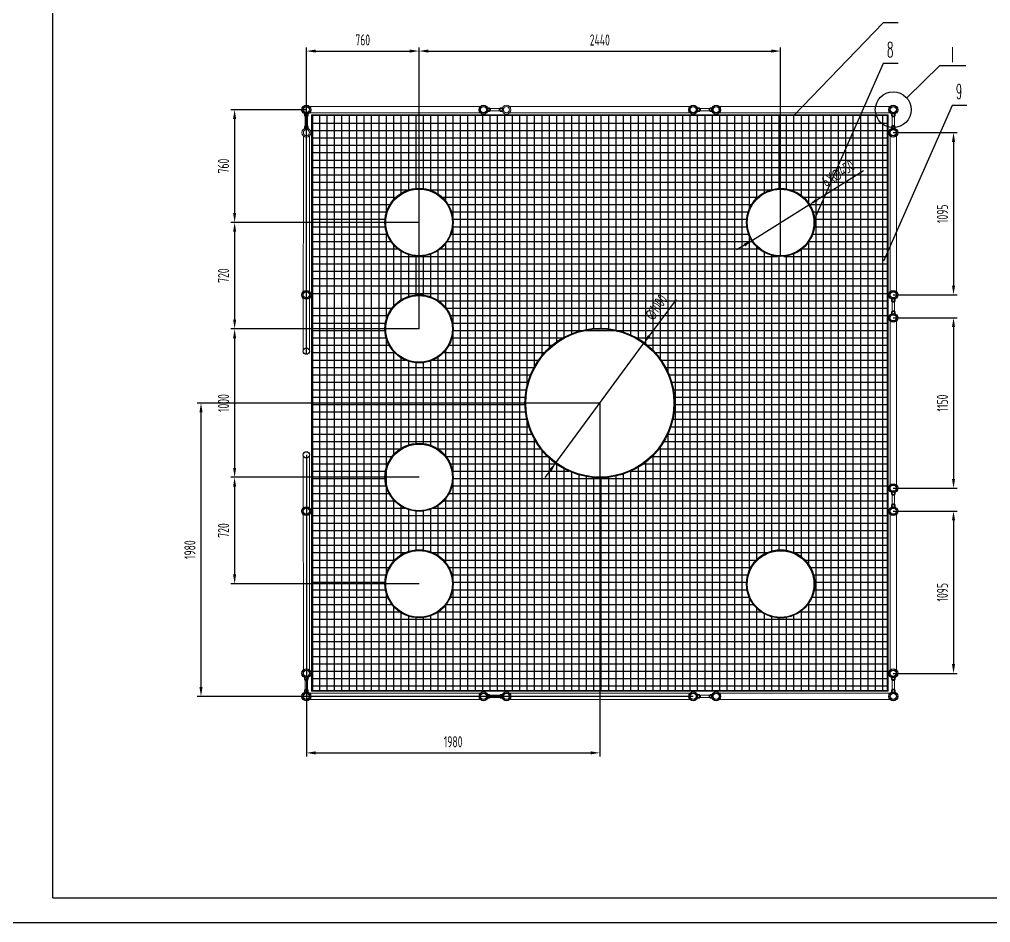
# Model space of a CAD drawing. Header units: millimetres. Extents: x 115735 to 194929, y 30422 to 45272.
# Drawn here: x 149565 to 156118, y 35372 to 41468 of the extents above; entities that cross this region are included whole.
import ezdxf
from ezdxf.enums import TextEntityAlignment as Align

# ---------------------------------------------------------------- set-up
doc = ezdxf.new("R2010")
doc.units = ezdxf.units.MM
doc.linetypes.add('DASHED', pattern=[0.75, 0.5, -0.25])
for name, color, linetype in [('2细线层', 4, 'Continuous'), ('7标注层', 4, 'Continuous'), ('图框层', 7, 'Continuous')]:
    doc.layers.add(name, color=color, linetype=linetype)
for name, color, linetype, lineweight in [('ST_MA _FITTING', 6, 'Continuous', 13), ('ST_MA_EQUI', 7, 'Continuous', 15), ('图层1', 7, 'Continuous', 30)]:
    doc.layers.add(name, color=color, linetype=linetype, lineweight=lineweight)
doc.styles.add('JEREH', font='isocp.shx', dxfattribs={"width": 0.7, "bigfont": 'hzfs.shx'})
doc.styles.add('残雪', font='romans.shx', dxfattribs={"width": 0.5, "bigfont": 'hztxt.shx'})
doc.dimstyles.new('副本 JEREH-双', dxfattribs={"dimscale": 25, "dimtxt": 3, "dimasz": 2.5, "dimexe": 1, "dimexo": 0, "dimgap": 1.5, "dimtad": 1, "dimdec": 0, "dimzin": 0, "dimdsep": 46, "dimtxsty": 'JEREH', "dimcen": 2.5, "dimclrd": 130, "dimclre": 130, "dimclrt": 3, "dimadec": 0, "dimazin": 0, "dimtfac": 0.714286, "dimtdec": 0, "dimtmove": 0, "dimatfit": 3, "dimfxl": 1, "dimtzin": 0, "dimlwd": -1, "dimlwe": -1, "dimarcsym": 0})

# ---------------------------------------------------------------- blocks, each defined once
blk = doc.blocks.new('*D190')
at = {"layer": '7标注层', "color": 130, "transparency": 16777216}
for p, q in [((151501.6, 39207.9), (151501.6, 41279.5)), ((151564.1, 41254.5), (152199.2, 41254.5)), ((152261.7, 39379.8), (152261.7, 41279.5))]:
    blk.add_line(p, q, dxfattribs=at)
for points in [[(151564.1, 41264.9), (151564.1, 41244.1), (151501.6, 41254.5)], [(152199.2, 41264.9), (152199.2, 41244.1), (152261.7, 41254.5)]]:
    blk.add_solid(points, dxfattribs=at)
at = {"layer": 'Defpoints', "color": 0, "transparency": 16777216}
for p in [(152261.7, 41254.5), (152261.7, 39379.8), (151501.6, 39207.9)]:
    blk.add_point(p, dxfattribs=at)
at = {"layer": '7标注层', "color": 3, "transparency": 16777216, "insert": (151881.6, 41329.5), "char_height": 75, "attachment_point": 5, "style": 'JEREH'}
blk.add_mtext('760', dxfattribs=at)
blk = doc.blocks.new('*D191')
at = {"layer": '7标注层', "color": 130, "transparency": 16777216}
for p, q in [((152261.6, 39872.9), (152261.6, 41279.5)), ((152324.1, 41254.5), (154639.1, 41254.5)), ((154701.6, 39871.9), (154701.6, 41279.5))]:
    blk.add_line(p, q, dxfattribs=at)
for points in [[(152324.1, 41264.9), (152324.1, 41244.1), (152261.6, 41254.5)], [(154639.1, 41264.9), (154639.1, 41244.1), (154701.6, 41254.5)]]:
    blk.add_solid(points, dxfattribs=at)
at = {"layer": 'Defpoints', "color": 0, "transparency": 16777216}
for p in [(154701.6, 41254.5), (152261.6, 39872.9), (154701.6, 39871.9)]:
    blk.add_point(p, dxfattribs=at)
at = {"layer": '7标注层', "color": 3, "transparency": 16777216, "insert": (153481.6, 41329.5), "char_height": 75, "attachment_point": 5, "style": 'JEREH'}
blk.add_mtext('2440', dxfattribs=at)
blk = doc.blocks.new('*D192')
at = {"layer": '7标注层', "color": 130, "transparency": 16777216}
for p, q in [((151501.6, 40858.9), (150992.3, 40858.9)), ((151017.3, 40796.4), (151017.3, 40160.4)), ((152261.6, 40097.9), (150992.3, 40097.9))]:
    blk.add_line(p, q, dxfattribs=at)
for points in [[(151006.9, 40796.4), (151027.7, 40796.4), (151017.3, 40858.9)], [(151006.9, 40160.4), (151027.7, 40160.4), (151017.3, 40097.9)]]:
    blk.add_solid(points, dxfattribs=at)
at = {"layer": 'Defpoints', "color": 0, "transparency": 16777216}
for p in [(151501.6, 40858.9), (151017.3, 40097.9), (152261.6, 40097.9)]:
    blk.add_point(p, dxfattribs=at)
at = {"layer": '7标注层', "color": 3, "transparency": 16777216, "insert": (150942.3, 40478.4), "char_height": 75, "attachment_point": 5, "rotation": 90, "style": 'JEREH'}
blk.add_mtext('760', dxfattribs=at)
blk = doc.blocks.new('*D171')
at = {"layer": '7标注层', "color": 130, "transparency": 16777216}
for p, q in [((152261.6, 40097.9), (150992.3, 40097.9)), ((151017.3, 40035.4), (151017.3, 39442.3)), ((152261.7, 39379.8), (150992.3, 39379.8))]:
    blk.add_line(p, q, dxfattribs=at)
for points in [[(151006.9, 40035.4), (151027.7, 40035.4), (151017.3, 40097.9)], [(151006.9, 39442.3), (151027.7, 39442.3), (151017.3, 39379.8)]]:
    blk.add_solid(points, dxfattribs=at)
at = {"layer": 'Defpoints', "color": 0, "transparency": 16777216}
for p in [(152261.6, 40097.9), (151017.3, 39379.8), (152261.7, 39379.8)]:
    blk.add_point(p, dxfattribs=at)
at = {"layer": '7标注层', "color": 3, "transparency": 16777216, "insert": (150942.3, 39738.8), "char_height": 75, "attachment_point": 5, "rotation": 90, "style": 'JEREH'}
blk.add_mtext('720', dxfattribs=at)
blk = doc.blocks.new('*D193')
at = {"layer": '7标注层', "color": 130, "transparency": 16777216}
for p, q in [((152261.7, 39378.8), (150992.3, 39378.8)), ((151017.3, 39316.3), (151017.3, 38440.2)), ((152261.7, 38377.7), (150992.3, 38377.7))]:
    blk.add_line(p, q, dxfattribs=at)
for points in [[(151006.9, 39316.3), (151027.7, 39316.3), (151017.3, 39378.8)], [(151006.9, 38440.2), (151027.7, 38440.2), (151017.3, 38377.7)]]:
    blk.add_solid(points, dxfattribs=at)
at = {"layer": 'Defpoints', "color": 0, "transparency": 16777216}
for p in [(152261.7, 39378.8), (151017.3, 38377.7), (152261.7, 38377.7)]:
    blk.add_point(p, dxfattribs=at)
at = {"layer": '7标注层', "color": 3, "transparency": 16777216, "insert": (150942.3, 38878.3), "char_height": 75, "attachment_point": 5, "rotation": 90, "style": 'JEREH'}
blk.add_mtext('1000', dxfattribs=at)
blk = doc.blocks.new('*D194')
at = {"layer": '7标注层', "color": 130, "transparency": 16777216}
for p, q in [((152261.7, 38377.7), (150992.3, 38377.7)), ((151017.3, 38315.2), (151017.3, 37721.4)), ((152261.6, 37658.9), (150992.3, 37658.9))]:
    blk.add_line(p, q, dxfattribs=at)
for points in [[(151006.9, 38315.2), (151027.7, 38315.2), (151017.3, 38377.7)], [(151006.9, 37721.4), (151027.7, 37721.4), (151017.3, 37658.9)]]:
    blk.add_solid(points, dxfattribs=at)
at = {"layer": 'Defpoints', "color": 0, "transparency": 16777216}
for p in [(152261.7, 38377.7), (151017.3, 37658.9), (152261.6, 37658.9)]:
    blk.add_point(p, dxfattribs=at)
at = {"layer": '7标注层', "color": 3, "transparency": 16777216, "insert": (150942.3, 38018.3), "char_height": 75, "attachment_point": 5, "rotation": 90, "style": 'JEREH'}
blk.add_mtext('720', dxfattribs=at)
blk = doc.blocks.new('*D195')
at = {"layer": '7标注层', "color": 130, "transparency": 16777216}
for p, q in [((155461.2, 40703.9), (155893.3, 40703.9)), ((155868.3, 40641.4), (155868.3, 39671.4)), ((155461.6, 39608.9), (155893.3, 39608.9))]:
    blk.add_line(p, q, dxfattribs=at)
for points in [[(155857.9, 40641.4), (155878.7, 40641.4), (155868.3, 40703.9)], [(155857.9, 39671.4), (155878.7, 39671.4), (155868.3, 39608.9)]]:
    blk.add_solid(points, dxfattribs=at)
at = {"layer": 'Defpoints', "color": 0, "transparency": 16777216}
for p in [(155461.2, 40703.9), (155461.6, 39608.9), (155868.3, 39608.9)]:
    blk.add_point(p, dxfattribs=at)
at = {"layer": '7标注层', "color": 3, "transparency": 16777216, "insert": (155793.3, 40156.4), "char_height": 75, "attachment_point": 5, "rotation": 90, "style": 'JEREH'}
blk.add_mtext('1095', dxfattribs=at)
blk = doc.blocks.new('*D196')
at = {"layer": '7标注层', "color": 130, "transparency": 16777216}
for p, q in [((155461.2, 39453.9), (155893.3, 39453.9)), ((155868.3, 39391.4), (155868.3, 38366.4)), ((155461.6, 38303.9), (155893.3, 38303.9))]:
    blk.add_line(p, q, dxfattribs=at)
for points in [[(155857.9, 39391.4), (155878.7, 39391.4), (155868.3, 39453.9)], [(155857.9, 38366.4), (155878.7, 38366.4), (155868.3, 38303.9)]]:
    blk.add_solid(points, dxfattribs=at)
at = {"layer": 'Defpoints', "color": 0, "transparency": 16777216}
for p in [(155461.2, 39453.9), (155461.6, 38303.9), (155868.3, 38303.9)]:
    blk.add_point(p, dxfattribs=at)
at = {"layer": '7标注层', "color": 3, "transparency": 16777216, "insert": (155793.3, 38878.9), "char_height": 75, "attachment_point": 5, "rotation": 90, "style": 'JEREH'}
blk.add_mtext('1150', dxfattribs=at)
blk = doc.blocks.new('*D197')
at = {"layer": '7标注层', "color": 130, "transparency": 16777216}
for p, q in [((155461.6, 38148.9), (155893.3, 38148.9)), ((155868.3, 38086.4), (155868.3, 37116.4)), ((155461.2, 37053.9), (155893.3, 37053.9))]:
    blk.add_line(p, q, dxfattribs=at)
for points in [[(155857.9, 38086.4), (155878.7, 38086.4), (155868.3, 38148.9)], [(155857.9, 37116.4), (155878.7, 37116.4), (155868.3, 37053.9)]]:
    blk.add_solid(points, dxfattribs=at)
at = {"layer": 'Defpoints', "color": 0, "transparency": 16777216}
for p in [(155461.6, 38148.9), (155461.2, 37053.9), (155868.3, 37053.9)]:
    blk.add_point(p, dxfattribs=at)
at = {"layer": '7标注层', "color": 3, "transparency": 16777216, "insert": (155793.3, 37601.4), "char_height": 75, "attachment_point": 5, "rotation": 90, "style": 'JEREH'}
blk.add_mtext('1095', dxfattribs=at)
blk = doc.blocks.new('*D198')
at = {"layer": '7标注层', "color": 130, "transparency": 16777216}
for p, q in [((153481.6, 38878.9), (153481.6, 36492.3)), ((151501.6, 38528.9), (151501.6, 36492.3)), ((151564.1, 36517.3), (153419.1, 36517.3))]:
    blk.add_line(p, q, dxfattribs=at)
for points in [[(151564.1, 36527.7), (151564.1, 36506.9), (151501.6, 36517.3)], [(153419.1, 36527.7), (153419.1, 36506.9), (153481.6, 36517.3)]]:
    blk.add_solid(points, dxfattribs=at)
at = {"layer": 'Defpoints', "color": 0, "transparency": 16777216}
for p in [(153481.6, 38878.9), (151501.6, 38528.9), (153481.6, 36517.3)]:
    blk.add_point(p, dxfattribs=at)
at = {"layer": '7标注层', "color": 3, "transparency": 16777216, "insert": (152491.6, 36592.3), "char_height": 75, "attachment_point": 5, "style": 'JEREH'}
blk.add_mtext('1980', dxfattribs=at)
blk = doc.blocks.new('*D199')
at = {"layer": '7标注层', "color": 130, "transparency": 16777216}
for p, q in [((153481.6, 38878.9), (150765.5, 38878.9)), ((150790.5, 36961.4), (150790.5, 38816.4)), ((154111.6, 36898.9), (150765.5, 36898.9))]:
    blk.add_line(p, q, dxfattribs=at)
for points in [[(150780.1, 38816.4), (150800.9, 38816.4), (150790.5, 38878.9)], [(150780.1, 36961.4), (150800.9, 36961.4), (150790.5, 36898.9)]]:
    blk.add_solid(points, dxfattribs=at)
at = {"layer": 'Defpoints', "color": 0, "transparency": 16777216}
for p in [(150790.5, 38878.9), (153481.6, 38878.9), (154111.6, 36898.9)]:
    blk.add_point(p, dxfattribs=at)
at = {"layer": '7标注层', "color": 3, "transparency": 16777216, "insert": (150715.5, 37888.9), "char_height": 75, "attachment_point": 5, "rotation": 90, "style": 'JEREH'}
blk.add_mtext('1980', dxfattribs=at)
blk = doc.blocks.new('*D200')
at = {"layer": '7标注层', "color": 130, "transparency": 16777216}
for p, q in [((155261.1, 40445.5), (154945.6, 40249)), ((154510.7, 39977.9), (154892.6, 40215.9)), ((154457.6, 39944.9), (154404.6, 39911.8))]:
    blk.add_line(p, q, dxfattribs=at)
for points in [[(154940.1, 40257.8), (154951.1, 40240.1), (154892.6, 40215.9)], [(154452.1, 39953.7), (154463.1, 39936), (154510.7, 39977.9)]]:
    blk.add_solid(points, dxfattribs=at)
at = {"layer": 'Defpoints', "color": 0, "transparency": 16777216}
for p in [(154892.6, 40215.9), (154510.7, 39977.9)]:
    blk.add_point(p, dxfattribs=at)
at = {"layer": '7标注层', "color": 3, "transparency": 16777216, "insert": (155090.2, 40427.4), "char_height": 75, "attachment_point": 5, "rotation": 31.93004, "style": 'JEREH'}
blk.add_mtext('6X∅450', dxfattribs=at)
blk = doc.blocks.new('*D201')
at = {"layer": '7标注层', "color": 130, "transparency": 16777216}
for p, q in [((153995.7, 39578.4), (153814.7, 39332.2)), ((153185.5, 38476), (153777.7, 39281.8)), ((153148.5, 38425.7), (153111.5, 38375.3))]:
    blk.add_line(p, q, dxfattribs=at)
for points in [[(153806.3, 39338.3), (153823.1, 39326), (153777.7, 39281.8)], [(153140.1, 38431.8), (153156.9, 38419.5), (153185.5, 38476)]]:
    blk.add_solid(points, dxfattribs=at)
at = {"layer": 'Defpoints', "color": 0, "transparency": 16777216}
for p in [(153777.7, 39281.8), (153185.5, 38476)]:
    blk.add_point(p, dxfattribs=at)
at = {"layer": '7标注层', "color": 3, "transparency": 16777216, "insert": (153863.3, 39524.9), "char_height": 75, "attachment_point": 5, "rotation": 53.68524, "style": 'JEREH'}
blk.add_mtext('∅1000', dxfattribs=at)
blk = doc.blocks.new('A$C0C30116C')
at = {"layer": '2细线层'}
blk.add_line((0, 0), (14016.7, 0), dxfattribs=at)
at = {"layer": '7标注层'}
blk.add_line((416.7, 166.7), (13850, 166.7), dxfattribs=at)
at = {"layer": '图框层'}
blk.add_line((416.7, 166.7), (416.7, 9733.3), dxfattribs=at)

msp = doc.modelspace()

# ---------------------------------------------------------------- linework, layer by layer
at = {"color": 4}
for p, q in [((151480.6, 40857.9), (151480.6, 40858.9)), ((152851.6, 40879.9), (152851.6, 40879.9)), ((152851.6, 40837.9), (152851.6, 40837.9)), ((155482.6, 40857.9), (155482.6, 40858.9)), ((151523, 40703.9), (151523, 40703.9)), ((151480.6, 39607.9), (151480.6, 39608.9)), ((151501.6, 39587.9), (151503.7, 39587.9)), ((155461.6, 39587.9), (155459.5, 39587.9)), ((155482.6, 39607.9), (155482.6, 39608.9)), ((151480.6, 38150), (151480.6, 38148.9)), ((151501.6, 38169.9), (151503.7, 38169.9)), ((155461.6, 38169.9), (155459.5, 38169.9)), ((155482.6, 38150), (155482.6, 38148.9)), ((151480.6, 36900), (151480.6, 36898.9)), ((151501.6, 36919.9), (151503.7, 36919.9)), ((155461.6, 36919.9), (155459.5, 36919.9)), ((155482.6, 36900), (155482.6, 36898.9))]:
    msp.add_line(p, q, dxfattribs=at)
at = {"color": 2}
for p, q in [((151541.7, 40768.8), (155421.7, 40768.8)), ((151591.7, 36938.8), (151591.7, 40818.8)), ((151641.7, 36938.8), (151641.7, 40818.8)), ((151691.7, 36938.8), (151691.7, 40818.8)), ((151741.7, 36938.8), (151741.7, 40818.8)), ((151791.7, 36938.8), (151791.7, 40818.8)), ((151841.7, 36938.8), (151841.7, 40818.8)), ((151891.7, 36938.8), (151891.7, 40818.8)), ((151941.7, 36938.8), (151941.7, 40818.8)), ((151991.7, 36938.8), (151991.7, 40818.8)), ((152041.7, 40166.3), (152041.7, 40818.8)), ((152091.7, 40253.9), (152091.7, 40818.8)), ((152141.7, 40295.2), (152141.7, 40818.8)), ((152191.7, 40318), (152191.7, 40818.8)), ((152241.7, 40328.1), (152241.7, 40818.8)), ((152291.7, 40326.9), (152291.7, 40818.8)), ((152341.7, 40314.5), (152341.7, 40818.8)), ((152391.7, 40288.6), (152391.7, 40818.8)), ((152441.7, 40242), (152441.7, 40818.8)), ((152491.7, 36938.8), (152491.7, 40818.8)), ((152541.7, 36938.8), (152541.7, 40818.8)), ((152591.7, 36938.8), (152591.7, 40818.8)), ((152641.7, 36938.8), (152641.7, 40818.8)), ((152691.7, 36938.8), (152691.7, 40818.8)), ((152741.7, 36938.8), (152741.7, 40818.8)), ((152791.7, 36938.8), (152791.7, 40818.8)), ((152841.7, 36938.8), (152841.7, 40818.8)), ((152891.7, 36938.8), (152891.7, 40818.8)), ((152941.7, 36938.8), (152941.7, 40818.8)), ((152991.7, 39001.4), (152991.7, 40818.8)), ((153041.7, 39126.9), (153041.7, 40818.8)), ((153091.7, 39199.8), (153091.7, 40818.8)), ((153141.7, 39252.4), (153141.7, 40818.8)), ((153191.7, 39292.4), (153191.7, 40818.8)), ((153241.7, 39323.3), (153241.7, 40818.8)), ((153291.7, 40097.3), (153291.7, 40818.8)), ((153341.7, 40097.3), (153341.7, 40818.8)), ((153391.7, 40097.3), (153391.7, 40818.8)), ((153441.7, 40097.3), (153441.7, 40818.8)), ((153491.7, 40097.2), (153491.7, 40818.8)), ((153541.7, 40097.2), (153541.7, 40818.8)), ((153591.7, 40097.2), (153591.7, 40818.8)), ((153641.7, 40097.2), (153641.7, 40818.8)), ((153691.7, 40097.2), (153691.7, 40818.8)), ((153741.7, 39311.8), (153741.7, 40818.8)), ((153791.7, 39277.5), (153791.7, 40818.8)), ((153841.7, 39233), (153841.7, 40818.8)), ((153891.7, 39173.6), (153891.7, 40818.8)), ((153941.7, 39087.1), (153941.7, 40818.8)), ((153991.7, 36938.8), (153991.7, 40818.8)), ((154041.7, 36938.8), (154041.7, 40818.8)), ((154091.7, 36938.8), (154091.7, 40818.8)), ((154141.7, 36938.8), (154141.7, 40818.8)), ((154191.7, 36938.8), (154191.7, 40818.8)), ((154241.7, 36938.8), (154241.7, 40818.8)), ((154291.7, 36938.8), (154291.7, 40818.8)), ((154341.7, 36938.8), (154341.7, 40818.8)), ((154391.7, 36938.8), (154391.7, 40818.8)), ((154441.7, 36938.8), (154441.7, 40818.8)), ((154491.7, 40191.9), (154491.7, 40818.8)), ((154541.7, 40263.2), (154541.7, 40818.8)), ((154591.7, 40299.9), (154591.7, 40818.8)), ((154641.7, 40320), (154641.7, 40818.8)), ((154691.7, 40327.7), (154691.7, 40818.8)), ((154741.7, 40324.4), (154741.7, 40818.8)), ((154791.7, 40309.5), (154791.7, 40818.8)), ((154841.7, 40280.3), (154841.7, 40818.8)), ((154891.7, 40227.4), (154891.7, 40818.8)), ((154941.7, 36938.8), (154941.7, 40818.8)), ((154991.7, 36938.8), (154991.7, 40818.8)), ((155041.7, 36938.8), (155041.7, 40818.8)), ((155091.7, 36938.8), (155091.7, 40818.8)), ((155141.7, 36938.8), (155141.7, 40818.8)), ((155191.7, 36938.8), (155191.7, 40818.8)), ((155241.7, 36938.8), (155241.7, 40818.8)), ((155291.7, 36938.8), (155291.7, 40818.8)), ((155341.7, 36938.8), (155341.7, 40818.8)), ((155391.7, 36938.8), (155391.7, 40818.8)), ((151541.7, 40718.8), (155421.7, 40718.8)), ((151541.7, 40668.8), (155421.7, 40668.8)), ((151541.7, 40618.8), (155421.7, 40618.8)), ((151541.7, 40568.8), (155421.7, 40568.8)), ((151541.7, 40518.8), (155421.7, 40518.8)), ((151541.7, 40468.8), (155421.7, 40468.8)), ((151541.7, 40418.8), (155421.7, 40418.8)), ((151541.7, 40368.8), (155421.7, 40368.8)), ((151541.7, 40318.8), (152194.3, 40318.8)), ((152328.9, 40318.8), (153481.6, 40318.8)), ((153481.6, 40318.8), (154637.6, 40318.8)), ((154765.6, 40318.8), (155421.7, 40318.8)), ((151541.7, 40268.8), (152106.6, 40268.8)), ((152416.6, 40268.8), (153481.6, 40268.8)), ((153481.6, 40268.8), (154547.7, 40268.8)), ((154855.5, 40268.8), (155421.7, 40268.8)), ((151541.7, 40218.8), (152065.3, 40218.8)), ((152457.9, 40218.8), (153481.6, 40218.8)), ((153481.6, 40218.8), (154506, 40218.8)), ((154897.3, 40218.8), (155421.7, 40218.8)), ((151541.7, 40168.8), (152042.5, 40168.8)), ((151541.7, 40118.8), (152032.5, 40118.8)), ((152480.7, 40168.8), (153481.6, 40168.8)), ((152490.7, 40118.8), (153481.6, 40118.8)), ((153481.6, 40168.8), (154482.8, 40168.8)), ((153481.6, 40118.8), (154472.6, 40118.8)), ((154920.4, 40168.8), (155421.7, 40168.8)), ((154930.7, 40118.8), (155421.7, 40118.8)), ((151541.7, 40068.8), (152033.6, 40068.8)), ((152489.6, 40068.8), (153481.6, 40068.8)), ((153291.7, 39346.8), (153291.7, 40097.3)), ((153341.7, 39364.1), (153341.7, 40097.3)), ((153391.7, 39375.8), (153391.7, 40097.3)), ((153441.7, 39382.3), (153441.7, 40097.3)), ((153481.6, 40068.8), (154473.5, 40068.8)), ((153491.7, 39383.8), (153491.7, 40097.2)), ((153541.7, 39380.3), (153541.7, 40097.2)), ((153591.7, 39371.8), (153591.7, 40097.2)), ((153641.7, 39357.9), (153641.7, 40097.2)), ((153691.7, 39338.1), (153691.7, 40097.2)), ((154929.8, 40068.8), (155421.7, 40068.8)), ((151541.7, 40018.8), (152046, 40018.8)), ((152041.7, 39446.9), (152041.7, 40031.6)), ((152477.2, 40018.8), (153481.6, 40018.8)), ((153481.6, 40018.8), (154485.6, 40018.8)), ((154491.7, 37751.9), (154491.7, 40003.9)), ((154917.6, 40018.8), (155421.7, 40018.8)), ((151541.7, 39968.8), (152071.9, 39968.8)), ((151541.7, 39918.8), (152118.5, 39918.8)), ((152091.7, 39534.7), (152091.7, 39943.9)), ((152391.7, 39569.5), (152391.7, 39909.2)), ((152404.7, 39918.8), (153481.6, 39918.8)), ((152441.7, 39522.9), (152441.7, 39955.8)), ((152451.3, 39968.8), (153481.6, 39968.8)), ((153481.6, 39968.8), (154511.2, 39968.8)), ((153481.6, 39918.8), (154557.3, 39918.8)), ((154541.7, 37823.2), (154541.7, 39932.6)), ((154841.7, 37840.3), (154841.7, 39915.5)), ((154845.9, 39918.8), (155421.7, 39918.8)), ((154891.7, 37787.4), (154891.7, 39968.4)), ((154892, 39968.8), (155421.7, 39968.8)), ((151541.7, 39868.8), (153481.6, 39868.8)), ((152141.7, 39576), (152141.7, 39902.7)), ((152191.7, 39598.9), (152191.7, 39879.8)), ((152241.7, 39608.9), (152241.7, 39869.8)), ((152291.7, 39607.8), (152291.7, 39870.9)), ((152341.7, 39595.4), (152341.7, 39883.3)), ((153481.6, 39868.8), (154681, 39868.8)), ((154591.7, 37859.9), (154591.7, 39895.9)), ((154641.7, 37880), (154641.7, 39875.9)), ((154691.7, 37887.7), (154691.7, 39868.1)), ((154722.2, 39868.8), (155421.7, 39868.8)), ((154741.7, 37884.4), (154741.7, 39871.4)), ((154791.7, 37869.5), (154791.7, 39886.3)), ((151541.7, 39818.8), (155421.7, 39818.8)), ((151541.7, 39768.8), (155421.7, 39768.8)), ((151541.7, 39718.8), (155421.7, 39718.8)), ((151541.7, 39668.8), (155421.7, 39668.8)), ((151541.7, 39618.8), (155421.7, 39618.8)), ((151541.7, 39518.8), (152078.5, 39518.8)), ((152392.7, 39568.8), (155421.7, 39568.8)), ((152444.9, 39518.8), (155421.7, 39518.8)), ((151541.7, 39468.8), (152049.6, 39468.8)), ((152473.7, 39468.8), (155421.7, 39468.8)), ((151541.7, 39418.8), (152035, 39418.8)), ((152488.3, 39418.8), (155421.7, 39418.8)), ((151541.7, 39368.8), (152031.9, 39368.8)), ((151541.7, 39318.8), (152039.9, 39318.8)), ((152483.4, 39318.8), (153233.6, 39318.8)), ((152491.4, 39368.8), (153359.1, 39368.8)), ((153381.7, 39368.8), (153581.5, 39368.8)), ((153604.1, 39368.8), (155421.7, 39368.8)), ((153729.6, 39318.8), (155421.7, 39318.8)), ((151541.7, 39268.8), (152060.2, 39268.8)), ((152041.7, 38444.9), (152041.7, 39312.6)), ((152463.1, 39268.8), (153160.7, 39268.8)), ((153802.5, 39268.8), (155421.7, 39268.8)), ((151541.7, 39218.8), (152097.4, 39218.8)), ((152091.7, 38532.7), (152091.7, 39224.8)), ((152391.7, 38567.4), (152391.7, 39190.1)), ((152426, 39218.8), (153108.1, 39218.8)), ((152441.7, 38520.9), (152441.7, 39236.6)), ((153855.1, 39218.8), (155421.7, 39218.8)), ((151541.7, 39168.8), (152170, 39168.8)), ((152141.7, 38573.9), (152141.7, 39183.6)), ((152191.7, 38596.8), (152191.7, 39160.7)), ((152241.7, 38606.9), (152241.7, 39150.6)), ((152291.7, 38605.8), (152291.7, 39151.7)), ((152341.7, 38593.4), (152341.7, 39164.1)), ((152353.3, 39168.8), (153068.1, 39168.8)), ((153895.1, 39168.8), (155421.7, 39168.8)), ((151541.7, 39118.8), (153037.2, 39118.8)), ((151541.7, 39068.8), (153013.7, 39068.8)), ((153926, 39118.8), (155421.7, 39118.8)), ((153949.5, 39068.8), (155421.7, 39068.8)), ((151541.7, 39018.8), (152996.4, 39018.8)), ((153966.8, 39018.8), (155421.7, 39018.8)), ((151541.7, 38968.8), (152984.7, 38968.8)), ((153978.5, 38968.8), (155421.7, 38968.8)), ((151541.7, 38918.8), (152978.2, 38918.8)), ((151541.7, 38868.8), (152976.7, 38868.8)), ((153985, 38918.8), (155421.7, 38918.8)), ((153986.5, 38868.8), (155421.7, 38868.8)), ((151541.7, 38818.8), (152980.2, 38818.8)), ((153983, 38818.8), (155421.7, 38818.8)), ((151541.7, 38768.8), (152988.8, 38768.8)), ((152991.7, 36938.8), (152991.7, 38756.4)), ((153974.5, 38768.8), (155421.7, 38768.8)), ((151541.7, 38718.8), (153002.7, 38718.8)), ((151541.7, 38668.8), (153022.4, 38668.8)), ((153940.8, 38668.8), (155421.7, 38668.8)), ((153941.7, 36938.8), (153941.7, 38670.7)), ((153960.6, 38718.8), (155421.7, 38718.8)), ((151541.7, 38618.8), (153048.7, 38618.8)), ((153041.7, 36938.8), (153041.7, 38630.9)), ((153914.5, 38618.8), (155421.7, 38618.8)), ((151541.7, 38568.8), (152133.7, 38568.8)), ((152389.6, 38568.8), (153083, 38568.8)), ((153091.7, 36938.8), (153091.7, 38558)), ((153880.2, 38568.8), (155421.7, 38568.8)), ((153891.7, 36938.8), (153891.7, 38584.2)), ((151541.7, 38518.8), (152080, 38518.8)), ((151541.7, 38468.8), (152050.5, 38468.8)), ((152443.3, 38518.8), (153127.5, 38518.8)), ((152472.9, 38468.8), (153186.9, 38468.8)), ((153141.7, 36938.8), (153141.7, 38505.4)), ((153776.3, 38468.8), (155421.7, 38468.8)), ((153791.7, 36938.8), (153791.7, 38480.3)), ((153835.7, 38518.8), (155421.7, 38518.8)), ((153841.7, 36938.8), (153841.7, 38524.8)), ((151541.7, 38418.8), (152035.4, 38418.8)), ((152041.7, 38329.5), (152041.7, 38424)), ((152488, 38418.8), (153273.4, 38418.8)), ((153191.7, 36938.8), (153191.7, 38465.4)), ((153241.7, 36938.8), (153241.7, 38434.5)), ((153291.7, 37658.6), (153291.7, 38411)), ((153689.8, 38418.8), (155421.7, 38418.8)), ((153691.7, 37658.5), (153691.7, 38419.7)), ((153741.7, 36938.8), (153741.7, 38446)), ((151541.7, 38368.8), (152031.8, 38368.8)), ((152491.5, 38368.8), (155421.7, 38368.8)), ((153341.7, 37658.6), (153341.7, 38393.7)), ((153391.7, 37658.6), (153391.7, 38382)), ((153441.7, 37658.6), (153441.7, 38375.5)), ((153491.7, 37658.6), (153491.7, 38374)), ((153541.7, 37658.6), (153541.7, 38377.5)), ((153591.7, 37658.6), (153591.7, 38386.1)), ((153641.7, 37658.5), (153641.7, 38400)), ((151541.7, 38318.8), (152039.3, 38318.8)), ((152041.7, 37726.3), (152041.7, 38310.6)), ((152484, 38318.8), (155421.7, 38318.8)), ((151541.7, 38268.8), (152059.1, 38268.8)), ((151541.7, 38218.8), (152095.4, 38218.8)), ((152091.7, 37813.9), (152091.7, 38222.8)), ((152428, 38218.8), (155421.7, 38218.8)), ((152441.7, 37802), (152441.7, 38234.6)), ((152464.3, 38268.8), (155421.7, 38268.8)), ((151541.7, 38168.8), (152165.4, 38168.8)), ((152141.7, 37855.2), (152141.7, 38181.5)), ((152191.7, 37878), (152191.7, 38158.6)), ((152241.7, 37888.1), (152241.7, 38148.6)), ((152291.7, 37886.9), (152291.7, 38149.7)), ((152341.7, 37874.5), (152341.7, 38162.1)), ((152357.9, 38168.8), (155421.7, 38168.8)), ((152391.7, 37848.6), (152391.7, 38188)), ((151541.7, 38118.8), (155421.7, 38118.8)), ((151541.7, 38068.8), (155421.7, 38068.8)), ((151541.7, 38018.8), (155421.7, 38018.8)), ((151541.7, 37968.8), (155421.7, 37968.8)), ((151541.7, 37918.8), (155421.7, 37918.8)), ((151541.7, 37868.8), (152167.6, 37868.8)), ((151541.7, 37818.8), (152096.3, 37818.8)), ((152355.6, 37868.8), (153481.6, 37868.8)), ((152426.9, 37818.8), (153481.6, 37818.8)), ((153481.6, 37868.8), (154609.9, 37868.8)), ((153481.6, 37818.8), (154537.3, 37818.8)), ((154793.3, 37868.8), (155421.7, 37868.8)), ((154865.9, 37818.8), (155421.7, 37818.8)), ((151541.7, 37768.8), (152059.6, 37768.8)), ((152463.6, 37768.8), (153481.6, 37768.8)), ((153481.6, 37768.8), (154500.1, 37768.8)), ((154903.1, 37768.8), (155421.7, 37768.8)), ((151541.7, 37718.8), (152039.6, 37718.8)), ((152483.7, 37718.8), (153481.6, 37718.8)), ((153481.6, 37718.8), (154479.8, 37718.8)), ((154923.4, 37718.8), (155421.7, 37718.8)), ((151541.7, 37668.8), (152031.8, 37668.8)), ((151541.7, 37618.8), (152035.1, 37618.8)), ((152488.1, 37618.8), (153481.6, 37618.8)), ((152491.4, 37668.8), (153481.6, 37668.8)), ((153291.7, 36938.8), (153291.7, 37658.6)), ((153341.7, 36938.8), (153341.7, 37658.6)), ((153391.7, 36938.8), (153391.7, 37658.6)), ((153441.7, 36938.8), (153441.7, 37658.6)), ((153481.6, 37668.8), (154471.9, 37668.8)), ((153481.6, 37618.8), (154475, 37618.8)), ((153491.7, 36938.8), (153491.7, 37658.6)), ((153541.7, 36938.8), (153541.7, 37658.6)), ((153591.7, 36938.8), (153591.7, 37658.6)), ((153641.7, 36938.8), (153641.7, 37658.5)), ((153691.7, 36938.8), (153691.7, 37658.5)), ((154928.3, 37618.8), (155421.7, 37618.8)), ((154931.3, 37668.8), (155421.7, 37668.8)), ((151541.7, 37568.8), (152050, 37568.8)), ((152041.7, 36938.8), (152041.7, 37591.6)), ((152473.2, 37568.8), (153481.6, 37568.8)), ((153481.6, 37568.8), (154489.6, 37568.8)), ((154491.7, 36938.8), (154491.7, 37563.9)), ((154913.7, 37568.8), (155421.7, 37568.8)), ((151541.7, 37518.8), (152079.2, 37518.8)), ((152091.7, 36938.8), (152091.7, 37503.9)), ((152441.7, 36938.8), (152441.7, 37515.8)), ((152444, 37518.8), (153481.6, 37518.8)), ((153481.6, 37518.8), (154518.4, 37518.8)), ((154541.7, 36938.8), (154541.7, 37492.6)), ((154884.8, 37518.8), (155421.7, 37518.8)), ((154891.7, 36938.8), (154891.7, 37528.4)), ((151541.7, 37468.8), (152132.1, 37468.8)), ((151541.7, 37418.8), (155421.7, 37418.8)), ((152141.7, 36938.8), (152141.7, 37462.7)), ((152191.7, 36938.8), (152191.7, 37439.8)), ((152241.7, 36938.8), (152241.7, 37429.8)), ((152291.7, 36938.8), (152291.7, 37430.9)), ((152341.7, 36938.8), (152341.7, 37443.3)), ((152391.1, 37468.8), (153481.6, 37468.8)), ((152391.7, 36938.8), (152391.7, 37469.2)), ((153481.6, 37468.8), (154570.7, 37468.8)), ((154591.7, 36938.8), (154591.7, 37455.9)), ((154641.7, 36938.8), (154641.7, 37435.9)), ((154691.7, 36938.8), (154691.7, 37428.1)), ((154741.7, 36938.8), (154741.7, 37431.4)), ((154791.7, 36938.8), (154791.7, 37446.3)), ((154832.6, 37468.8), (155421.7, 37468.8)), ((154841.7, 36938.8), (154841.7, 37475.5)), ((151541.7, 37368.8), (155421.7, 37368.8)), ((151541.7, 37318.8), (155421.7, 37318.8)), ((151541.7, 37268.8), (155421.7, 37268.8)), ((151541.7, 37218.8), (155421.7, 37218.8)), ((151541.7, 37168.8), (155421.7, 37168.8)), ((151541.7, 37118.8), (155421.7, 37118.8)), ((151541.7, 37068.8), (155421.7, 37068.8)), ((151541.7, 37018.8), (155421.7, 37018.8)), ((151541.7, 36968.8), (155421.7, 36968.8))]:
    msp.add_line(p, q, dxfattribs=at)
msp.add_lwpolyline([(151541.7, 36938.8), (155421.7, 36938.8), (155421.7, 40818.8), (151541.7, 40818.8)], close=True, dxfattribs=at)
for centre in [(151501.6, 40858.9), (152696.6, 40858.9), (154111.6, 40858.9), (154266.6, 40858.9), (155461.6, 40858.9), (155461.6, 40703.9), (151501.6, 39608.9), (155461.6, 39608.9), (155461.6, 39453.9), (155461.6, 38303.9), (151501.6, 38148.9), (155461.6, 38148.9), (151501.6, 37053.9), (155461.6, 37053.9), (151501.6, 36898.9), (152696.6, 36898.9), (152851.6, 36898.9), (154111.6, 36898.9), (154266.6, 36898.9), (155461.6, 36898.9)]:
    msp.add_circle(centre, 30)
at = {"color": 4}
for centre, radius in [((152261.6, 40098.9), 230), ((152261.6, 40097.9), 225), ((154701.6, 40097.9), 230), ((154701.6, 40096.9), 225), ((152261.7, 39379.8), 230), ((152261.7, 39378.8), 225), ((153481.6, 38878.9), 505), ((153481.6, 38878.9), 500), ((152261.7, 38377.7), 230), ((152261.7, 38376.7), 225), ((152261.6, 37658.9), 230), ((152261.6, 37657.9), 225), ((154701.6, 37657.9), 230), ((154701.6, 37656.9), 225)]:
    msp.add_circle(centre, radius, dxfattribs=at)
at = {"layer": '7标注层'}
for p, q in [((155394.4, 41445.9), (154791.7, 40818.8)), ((155494.4, 41445.9), (155394.4, 41445.9)), ((155394.4, 41169.6), (154930.7, 40118.8)), ((155494.4, 41169.6), (155394.4, 41169.6)), ((155553, 40938.1), (155775.3, 41156.4)), ((155775.3, 41156.4), (155950.6, 41156.4)), ((155858.9, 40887.4), (155395.1, 39836.6)), ((155958.9, 40887.4), (155858.9, 40887.4))]:
    msp.add_line(p, q, dxfattribs=at)
msp.add_circle((155461.6, 40858.9), 121, dxfattribs=at)
at = {"layer": 'ST_MA _FITTING', "linetype": 'DASHED', "ltscale": 2}
for centre, radius, start, end in [((152731.1, 40858.9), 8, 270, 90), ((152731.1, 40858.9), 13.5, 323.6588, 36.3412), ((152816.1, 40858.9), 13.5, 143.6588, 216.3412), ((152816.1, 40858.9), 8, 90, 270), ((154147.1, 40858.9), 8, 270, 90), ((154147.1, 40858.9), 13.5, 323.6588, 36.3412), ((154232.1, 40858.9), 13.5, 143.6588, 216.3412), ((154232.1, 40858.9), 8, 90, 270), ((151501.6, 40823.4), 8, 180, 0), ((151501.6, 40823.4), 13.5, 233.6588, 306.3412), ((155461.6, 40823.4), 8, 180, 0), ((155461.6, 40823.4), 13.5, 233.6588, 306.3412), ((151501.6, 40738.4), 13.5, 53.6588, 126.3412), ((151501.6, 40738.4), 8, 0, 180), ((155461.6, 40738.4), 13.5, 53.6588, 126.3412), ((155461.6, 40738.4), 8, 0, 180), ((155461.6, 39573.4), 8, 180, 0), ((155461.6, 39573.4), 13.5, 233.6588, 306.3412), ((155461.6, 39488.4), 13.5, 53.6588, 126.3412), ((155461.6, 39488.4), 8, 0, 180), ((155461.6, 38269.4), 8, 180, 0), ((155461.6, 38269.4), 13.5, 233.6588, 306.3412), ((155461.6, 38184.4), 13.5, 53.6588, 126.3412), ((155461.6, 38184.4), 8, 0, 180), ((151501.6, 37019.4), 8, 180, 0), ((151501.6, 37019.4), 13.5, 233.6588, 306.3412), ((155461.6, 37019.4), 8, 180, 0), ((155461.6, 37019.4), 13.5, 233.6588, 306.3412), ((151501.6, 36934.4), 13.5, 53.6588, 126.3412), ((151501.6, 36934.4), 8, 0, 180), ((152731.1, 36898.9), 8, 270, 90), ((152731.1, 36898.9), 13.5, 323.6588, 36.3412), ((152816.1, 36898.9), 13.5, 143.6588, 216.3412), ((152816.1, 36898.9), 8, 90, 270), ((154147.1, 36898.9), 8, 270, 90), ((154147.1, 36898.9), 13.5, 323.6588, 36.3412), ((154232.1, 36898.9), 13.5, 143.6588, 216.3412), ((154232.1, 36898.9), 8, 90, 270), ((155461.6, 36934.4), 13.5, 53.6588, 126.3412), ((155461.6, 36934.4), 8, 0, 180)]:
    msp.add_arc(centre, radius, start, end, dxfattribs=at)
at = {"layer": 'ST_MA_EQUI'}
for p, q in [((151501.6, 40879.9), (152675.2, 40879.9)), ((152675.2, 40837.9), (151501.6, 40837.9)), ((152816.1, 40866.9), (152731.1, 40866.9)), ((152731.1, 40850.9), (152816.1, 40850.9)), ((152873, 40879.9), (154090.2, 40879.9)), ((154090.2, 40837.9), (152873, 40837.9)), ((154147.1, 40866.9), (154232.1, 40866.9)), ((154232.1, 40850.9), (154147.1, 40850.9)), ((154288, 40879.9), (155440.2, 40879.9)), ((155440.2, 40837.9), (154288, 40837.9)), ((151493.6, 40823.4), (151493.6, 40738.4)), ((151509.6, 40738.4), (151509.6, 40823.4)), ((155453.6, 40738.4), (155453.6, 40823.4)), ((155469.6, 40823.4), (155469.6, 40738.4)), ((151481, 40682.1), (151480.6, 39228.9)), ((151502, 40682.9), (151501.2, 40682.9)), ((151523, 40682.9), (151522.6, 39228.9)), ((155440.6, 39630.3), (155440.6, 40682.5)), ((155482.6, 39630.4), (155482.6, 40682.5)), ((155453.6, 39488.4), (155453.6, 39573.4)), ((155469.6, 39573.4), (155469.6, 39488.4)), ((155440.6, 38325.3), (155440.6, 39432.5)), ((155482.6, 38325.4), (155482.6, 39432.5)), ((151480.6, 38528.9), (151481, 37075.7)), ((151522.6, 38528.9), (151523, 37075)), ((155453.6, 38269.4), (155453.6, 38184.4)), ((155469.6, 38184.4), (155469.6, 38269.4)), ((155440.6, 37075.3), (155440.6, 38127.5)), ((155482.6, 37075.4), (155482.6, 38127.5)), ((151493.6, 36934.4), (151493.6, 37019.4)), ((151509.6, 37019.4), (151509.6, 36934.4)), ((155453.6, 37019.4), (155453.6, 36934.4)), ((155469.6, 36934.4), (155469.6, 37019.4)), ((151501.6, 36919.9), (152675.2, 36919.9)), ((152731.1, 36906.9), (152816.1, 36906.9)), ((152873, 36919.9), (154090.2, 36919.9)), ((154232.1, 36906.9), (154147.1, 36906.9)), ((154288, 36919.9), (155440.2, 36919.9)), ((152675.2, 36877.9), (151501.6, 36877.9)), ((152816.1, 36890.9), (152731.1, 36890.9)), ((154090.2, 36877.9), (152873, 36877.9)), ((154147.1, 36890.9), (154232.1, 36890.9)), ((155440.2, 36877.9), (154288, 36877.9))]:
    msp.add_line(p, q, dxfattribs=at)
msp.add_lwpolyline([(151536.7, 36933.9), (155426.7, 36933.9), (155426.7, 40823.9), (151536.7, 40823.9)], close=True, dxfattribs=at)
for centre, radius in [((152851.6, 40858.9), 30), ((152851.6, 40858.9), 21), ((151501.6, 40703.9), 30), ((151502, 40703.9), 21)]:
    msp.add_circle(centre, radius, dxfattribs=at)
for centre, radius, start, end in [((151501.6, 40823.4), 13.5, 306.3412, 233.6588), ((151501.6, 40823.4), 8, 0, 180), ((152731.1, 40858.9), 13.5, 36.3412, 323.6588), ((152731.1, 40858.9), 8, 90, 270), ((152816.1, 40858.9), 13.5, 216.3412, 143.6588), ((152816.1, 40858.9), 8, 270, 90), ((154147.1, 40858.9), 13.5, 36.3412, 323.6588), ((154147.1, 40858.9), 8, 90, 270), ((154232.1, 40858.9), 13.5, 216.3412, 143.6588), ((154232.1, 40858.9), 8, 270, 90), ((155461.6, 40823.4), 13.5, 306.3412, 233.6588), ((155461.6, 40823.4), 8, 0, 180), ((151501.6, 40738.4), 13.5, 126.3412, 53.6588), ((151501.6, 40738.4), 8, 180, 0), ((155461.6, 40738.4), 13.5, 126.3412, 53.6588), ((155461.6, 40738.4), 8, 180, 0), ((155461.6, 39573.4), 13.5, 306.3412, 233.6588), ((155461.6, 39573.4), 8, 0, 180), ((155461.6, 39488.4), 13.5, 126.3412, 53.6588), ((155461.6, 39488.4), 8, 180, 0), ((155461.6, 38269.4), 13.5, 306.3412, 233.6588), ((155461.6, 38269.4), 8, 0, 180), ((155461.6, 38184.4), 13.5, 126.3412, 53.6588), ((155461.6, 38184.4), 8, 180, 0), ((151501.6, 37019.4), 13.5, 306.3412, 233.6588), ((151501.6, 37019.4), 8, 0, 180), ((155461.6, 37019.4), 13.5, 306.3412, 233.6588), ((155461.6, 37019.4), 8, 0, 180), ((151501.6, 36934.4), 13.5, 126.3412, 53.6588), ((151501.6, 36934.4), 8, 180, 0), ((152731.1, 36898.9), 13.5, 36.3412, 323.6588), ((152731.1, 36898.9), 8, 90, 270), ((152816.1, 36898.9), 13.5, 216.3412, 143.6588), ((152816.1, 36898.9), 8, 270, 90), ((154147.1, 36898.9), 13.5, 36.3412, 323.6588), ((154147.1, 36898.9), 8, 90, 270), ((154232.1, 36898.9), 13.5, 216.3412, 143.6588), ((154232.1, 36898.9), 8, 270, 90), ((155461.6, 36934.4), 13.5, 126.3412, 53.6588), ((155461.6, 36934.4), 8, 180, 0)]:
    msp.add_arc(centre, radius, start, end, dxfattribs=at)
at = {"layer": '图层1'}
for p, q in [((152675.6, 40858.5), (152675.6, 40859.3)), ((154287.6, 40858.5), (154287.6, 40859.3)), ((155461.2, 40682.9), (155462, 40682.9)), ((155461.2, 39432.9), (155462, 39432.9)), ((155461.2, 38324.9), (155462, 38324.9)), ((151502, 37074.9), (151501.2, 37074.9)), ((155461.2, 37074.9), (155462, 37074.9)), ((152675.6, 36899.3), (152675.6, 36898.5)), ((154287.6, 36899.3), (154287.6, 36898.5))]:
    msp.add_line(p, q, dxfattribs=at)
for centre in [(151501.6, 40858.9), (151501.6, 40858.9), (152696.6, 40858.5), (154111.6, 40858.9), (154266.6, 40858.5), (155461.6, 40858.9), (155461.6, 40858.9), (155461.2, 40703.9), (151501.6, 39608.9), (151501.6, 39608.9), (155461.6, 39608.9), (155461.6, 39608.9), (155461.2, 39453.9), (151501.6, 39228.9), (151501.6, 38528.9), (155461.2, 38303.9), (151501.6, 38148.9), (151501.6, 38148.9), (155461.6, 38148.9), (155461.6, 38148.9), (151502, 37053.9), (155461.2, 37053.9), (151501.6, 36898.9), (151501.6, 36898.9), (152696.6, 36899.3), (152851.6, 36898.9), (154111.6, 36898.9), (154266.6, 36899.3), (155461.6, 36898.9), (155461.6, 36898.9)]:
    msp.add_circle(centre, 21, dxfattribs=at)

# ---------------------------------------------------------------- block references
at = {"layer": '7标注层'}
msp.add_blockref('A$C0C30116C', (149374.7, 35371.8), dxfattribs=at)

# ---------------------------------------------------------------- texts
at = {"layer": '2细线层', "ltscale": 5, "style": '残雪', "width": 0.5}
for s, p in [('8', (155441.2, 41264)), ('I', (155861.8, 41230)), ('9', (155905.7, 40981.8))]:
    msp.add_text(s, height=100, dxfattribs=at).set_placement(p, align=Align.MIDDLE_CENTER)

# ---------------------------------------------------------------- dimensions: what is measured, and where the dimension line sits
at = {"layer": '7标注层'}
for base, p1, p2, picture, middle in [((152261.7, 41254.5), (151501.6, 39207.9), (152261.7, 39379.8), '*D190', (151881.6, 41329.5)), ((154701.6, 41254.5), (152261.6, 39872.9), (154701.6, 39871.9), '*D191', (153481.6, 41329.5)), ((153481.6, 36517.3), (151501.6, 38528.9), (153481.6, 38878.9), '*D198', (152491.6, 36592.3))]:
    dim = msp.add_linear_dim(base=base, p1=p1, p2=p2, dimstyle='副本 JEREH-双', override={"dimfxl": 300, "dimarcsym": 1}, dxfattribs=at)
    dim.commit()
    dim.dimension.update_dxf_attribs({"geometry": picture, "text_midpoint": middle})
for base, p1, p2, text, picture, middle in [((151017.3, 40097.9), (151501.6, 40858.9), (152261.6, 40097.9), '760', '*D192', (150942.3, 40478.4)), ((151017.3, 39379.8), (152261.6, 40097.9), (152261.7, 39379.8), '720', '*D171', (150942.3, 39738.8)), ((151017.3, 38377.7), (152261.7, 39378.8), (152261.7, 38377.7), '1000', '*D193', (150942.3, 38878.3)), ((151017.3, 37658.9), (152261.7, 38377.7), (152261.6, 37658.9), '720', '*D194', (150942.3, 38018.3))]:
    dim = msp.add_linear_dim(base=base, p1=p1, p2=p2, angle=90, text=text, dimstyle='副本 JEREH-双', override={"dimfxl": 300, "dimarcsym": 1}, dxfattribs=at)
    dim.commit()
    dim.dimension.update_dxf_attribs({"geometry": picture, "text_midpoint": middle})
for base, p1, p2, picture, middle in [((155868.3, 39608.9), (155461.2, 40703.9), (155461.6, 39608.9), '*D195', (155793.3, 40156.4)), ((155868.3, 38303.9), (155461.2, 39453.9), (155461.6, 38303.9), '*D196', (155793.3, 38878.9)), ((150790.5, 38878.9), (154111.6, 36898.9), (153481.6, 38878.9), '*D199', (150715.5, 37888.9)), ((155868.3, 37053.9), (155461.6, 38148.9), (155461.2, 37053.9), '*D197', (155793.3, 37601.4))]:
    dim = msp.add_linear_dim(base=base, p1=p1, p2=p2, angle=90, dimstyle='副本 JEREH-双', override={"dimfxl": 300, "dimarcsym": 1}, dxfattribs=at)
    dim.commit()
    dim.dimension.update_dxf_attribs({"geometry": picture, "text_midpoint": middle})
dim = msp.add_diameter_dim_2p(p1=(154510.7, 39977.9), p2=(154892.6, 40215.9), text='6X<>', dimstyle='副本 JEREH-双', override={"dimfxl": 300, "dimarcsym": 1}, dxfattribs=at)
dim.commit()
dim.dimension.update_dxf_attribs({"geometry": '*D200', "text_midpoint": (155090.2, 40427.4)})
dim = msp.add_diameter_dim_2p(p1=(153185.5, 38476), p2=(153777.7, 39281.8), dimstyle='副本 JEREH-双', override={"dimfxl": 300, "dimarcsym": 1}, dxfattribs=at)
dim.commit()
dim.dimension.update_dxf_attribs({"geometry": '*D201', "text_midpoint": (153863.3, 39524.9)})

doc.saveas('drawing.dxf')
